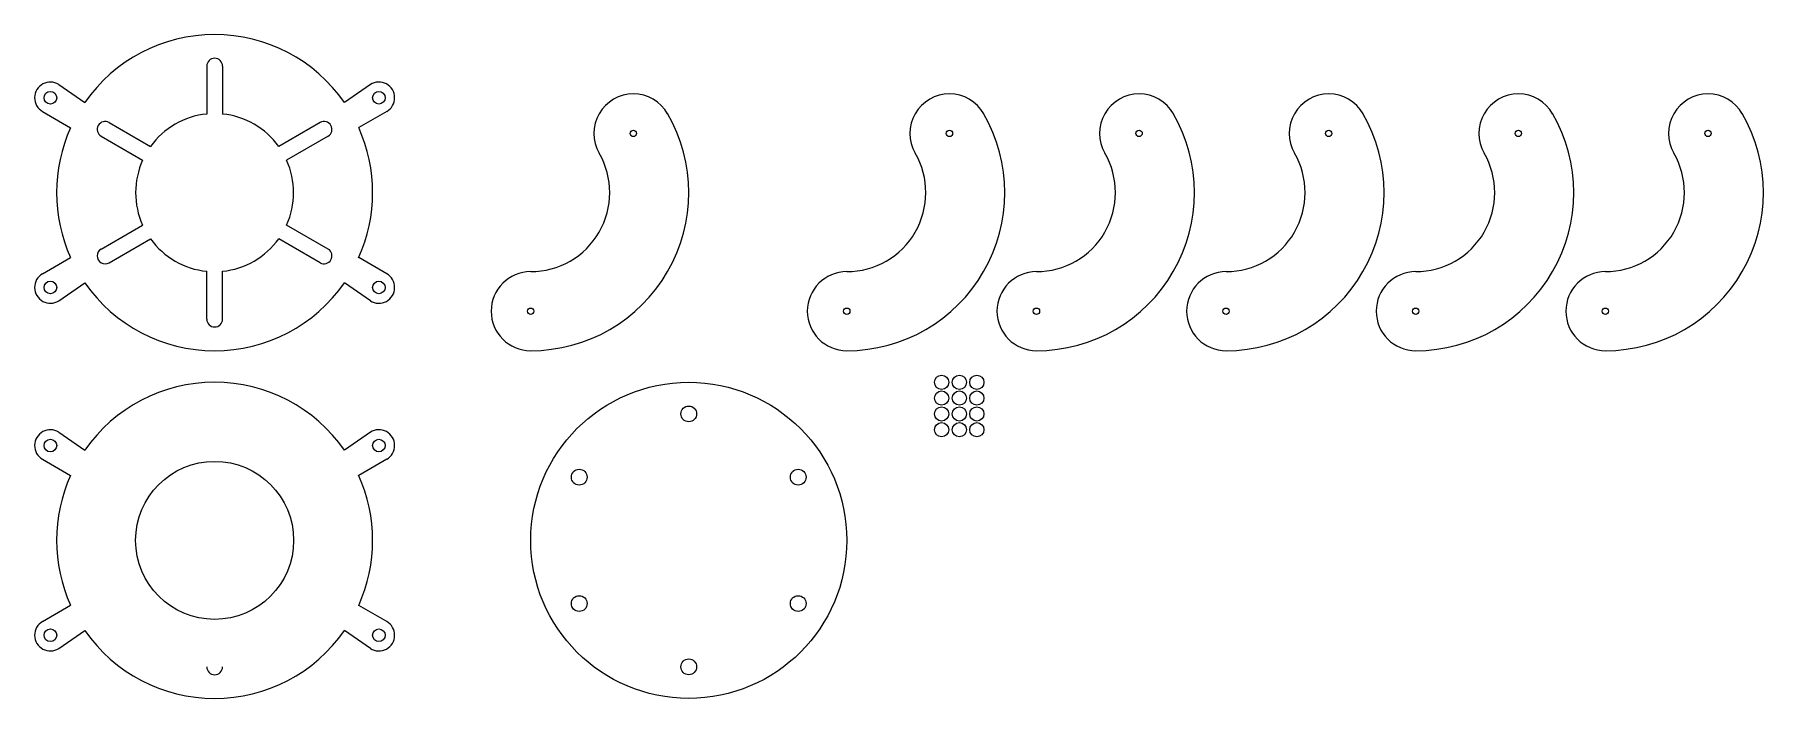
# Model space of a CAD drawing. Header units: inches. Extents: x -0.7 to 54, y -11 to 10.
import ezdxf

# ---------------------------------------------------------------- set-up
doc = ezdxf.new("R2010")
doc.units = ezdxf.units.IN
doc.header["$MEASUREMENT"] = 0

msp = doc.modelspace()

# ---------------------------------------------------------------- linework, layer by layer
for p, q in [((4.75, 9), (4.75, 7.487)), ((5.25, 9), (5.25, 7.487)), ((0.07, 8.424), (0.893, 7.852)), ((9.93, 8.424), (9.107, 7.852)), ((-0.446, 7.567), (0.442, 7.054)), ((1.661, 7.217), (2.971, 6.46)), ((8.339, 7.217), (7.029, 6.46)), ((10.446, 7.567), (9.558, 7.056)), ((1.411, 6.783), (2.721, 6.027)), ((8.589, 6.783), (7.279, 6.027)), ((1.411, 3.217), (2.721, 3.973)), ((8.589, 3.217), (7.279, 3.973)), ((1.661, 2.783), (2.971, 3.54)), ((8.339, 2.783), (7.029, 3.54)), ((-0.446, 2.433), (0.442, 2.946)), ((10.446, 2.433), (9.558, 2.946)), ((4.75, 1), (4.75, 2.513)), ((5.25, 1), (5.25, 2.513)), ((0.07, 1.576), (0.893, 2.148)), ((9.93, 1.576), (9.107, 2.148)), ((0.07, -2.576), (0.893, -3.148)), ((9.93, -2.576), (9.107, -3.148)), ((-0.446, -3.433), (0.442, -3.946)), ((10.446, -3.433), (9.558, -3.946)), ((-0.446, -8.567), (0.442, -8.054)), ((10.446, -8.567), (9.558, -8.056)), ((0.07, -9.424), (0.893, -8.852)), ((9.93, -9.424), (9.107, -8.852))]:
    msp.add_line(p, q)
for centre, radius in [((-0.196, 8), 0.2), ((10.196, 8), 0.2), ((18.248, 6.873), 0.1), ((28.248, 6.873), 0.1), ((34.248, 6.873), 0.1), ((40.248, 6.873), 0.1), ((46.248, 6.873), 0.1), ((52.248, 6.873), 0.1), ((-0.196, 2), 0.2), ((10.196, 2), 0.2), ((15, 1.25), 0.1), ((25, 1.25), 0.1), ((31, 1.25), 0.1), ((37, 1.25), 0.1), ((43, 1.25), 0.1), ((49, 1.25), 0.1), ((20, -6), 5), ((28, -1), 0.225), ((28.563, -1), 0.225), ((29.116, -1), 0.225), ((28, -1.5), 0.225), ((28.563, -1.5), 0.225), ((29.116, -1.5), 0.225), ((20, -2), 0.25), ((28, -2), 0.225), ((28.563, -2), 0.225), ((29.116, -2), 0.225), ((28, -2.5), 0.225), ((28.563, -2.5), 0.225), ((29.116, -2.5), 0.225), ((-0.196, -3), 0.2), ((10.196, -3), 0.2), ((5, -6), 2.5), ((16.536, -4), 0.25), ((23.464, -4), 0.25), ((16.536, -8), 0.25), ((23.464, -8), 0.25), ((-0.196, -9), 0.2), ((10.196, -9), 0.2), ((20, -10), 0.25)]:
    msp.add_circle(centre, radius)
for centre, radius, start, end in [((5, 5), 5, 34.775, 145.225), ((5, 9), 0.25, 0, 180), ((-0.196, 8), 0.5, 57.887, 240), ((10.196, 8), 0.5, 300, 122.113), ((18.248, 6.873), 1.25, 29.8629, 210.0823), ((28.248, 6.873), 1.25, 29.8629, 210.0823), ((34.248, 6.873), 1.25, 29.8629, 210.0823), ((40.248, 6.873), 1.25, 29.8629, 210.0823), ((46.248, 6.873), 1.25, 29.8629, 210.0823), ((52.248, 6.873), 1.25, 29.8629, 210.0823), ((1.536, 7), 0.25, 60, 240), ((5, 5), 2.5, 95.7396, 144.256), ((5, 5), 2.5, 35.7392, 84.256), ((8.464, 7), 0.25, 300, 120), ((15, 5), 5, 270, 30), ((25, 5), 5, 270, 30), ((31, 5), 5, 270, 30), ((37, 5), 5, 270, 30), ((43, 5), 5, 270, 30), ((49, 5), 5, 270, 30), ((5, 5), 5, 155.7407, 204.2593), ((5, 5), 5, 335.6927, 24.2912), ((5, 5), 2.5, 155.7072, 204.2559), ((5, 5), 2.5, 335.7261, 24.256), ((15, 5), 2.5, 270, 29.9177), ((25, 5), 2.5, 270, 29.9177), ((31, 5), 2.5, 270, 29.9177), ((37, 5), 2.5, 270, 29.9177), ((43, 5), 2.5, 270, 29.9177), ((49, 5), 2.5, 270, 29.9177), ((5, 5), 2.5, 215.744, 264.2608), ((5, 5), 2.5, 275.744, 324.3286), ((5, 5), 2.5, 329.4411, 329.4687), ((1.536, 3), 0.25, 120, 300), ((8.464, 3), 0.25, 240, 60), ((-0.196, 2), 0.5, 120, 302.113), ((10.196, 2), 0.5, 237.887, 60), ((15, 1.25), 1.25, 90, 270), ((25, 1.25), 1.25, 90, 270), ((31, 1.25), 1.25, 90, 270), ((37, 1.25), 1.25, 90, 270), ((43, 1.25), 1.25, 90, 270), ((49, 1.25), 1.25, 90, 270), ((5, 5), 5, 214.775, 325.225), ((5, 1), 0.25, 180, 0), ((5, -6), 5, 34.775, 145.225), ((-0.196, -3), 0.5, 57.887, 240), ((10.196, -3), 0.5, 300, 122.113), ((5, -6), 5, 155.7407, 204.2593), ((5, -6), 5, 335.7088, 24.3073), ((-0.196, -9), 0.5, 120, 302.113), ((10.196, -9), 0.5, 237.887, 60), ((5, -6), 5, 214.775, 325.225), ((5, -10), 0.25, 180, 0)]:
    msp.add_arc(centre, radius, start, end)

doc.saveas('drawing.dxf')
